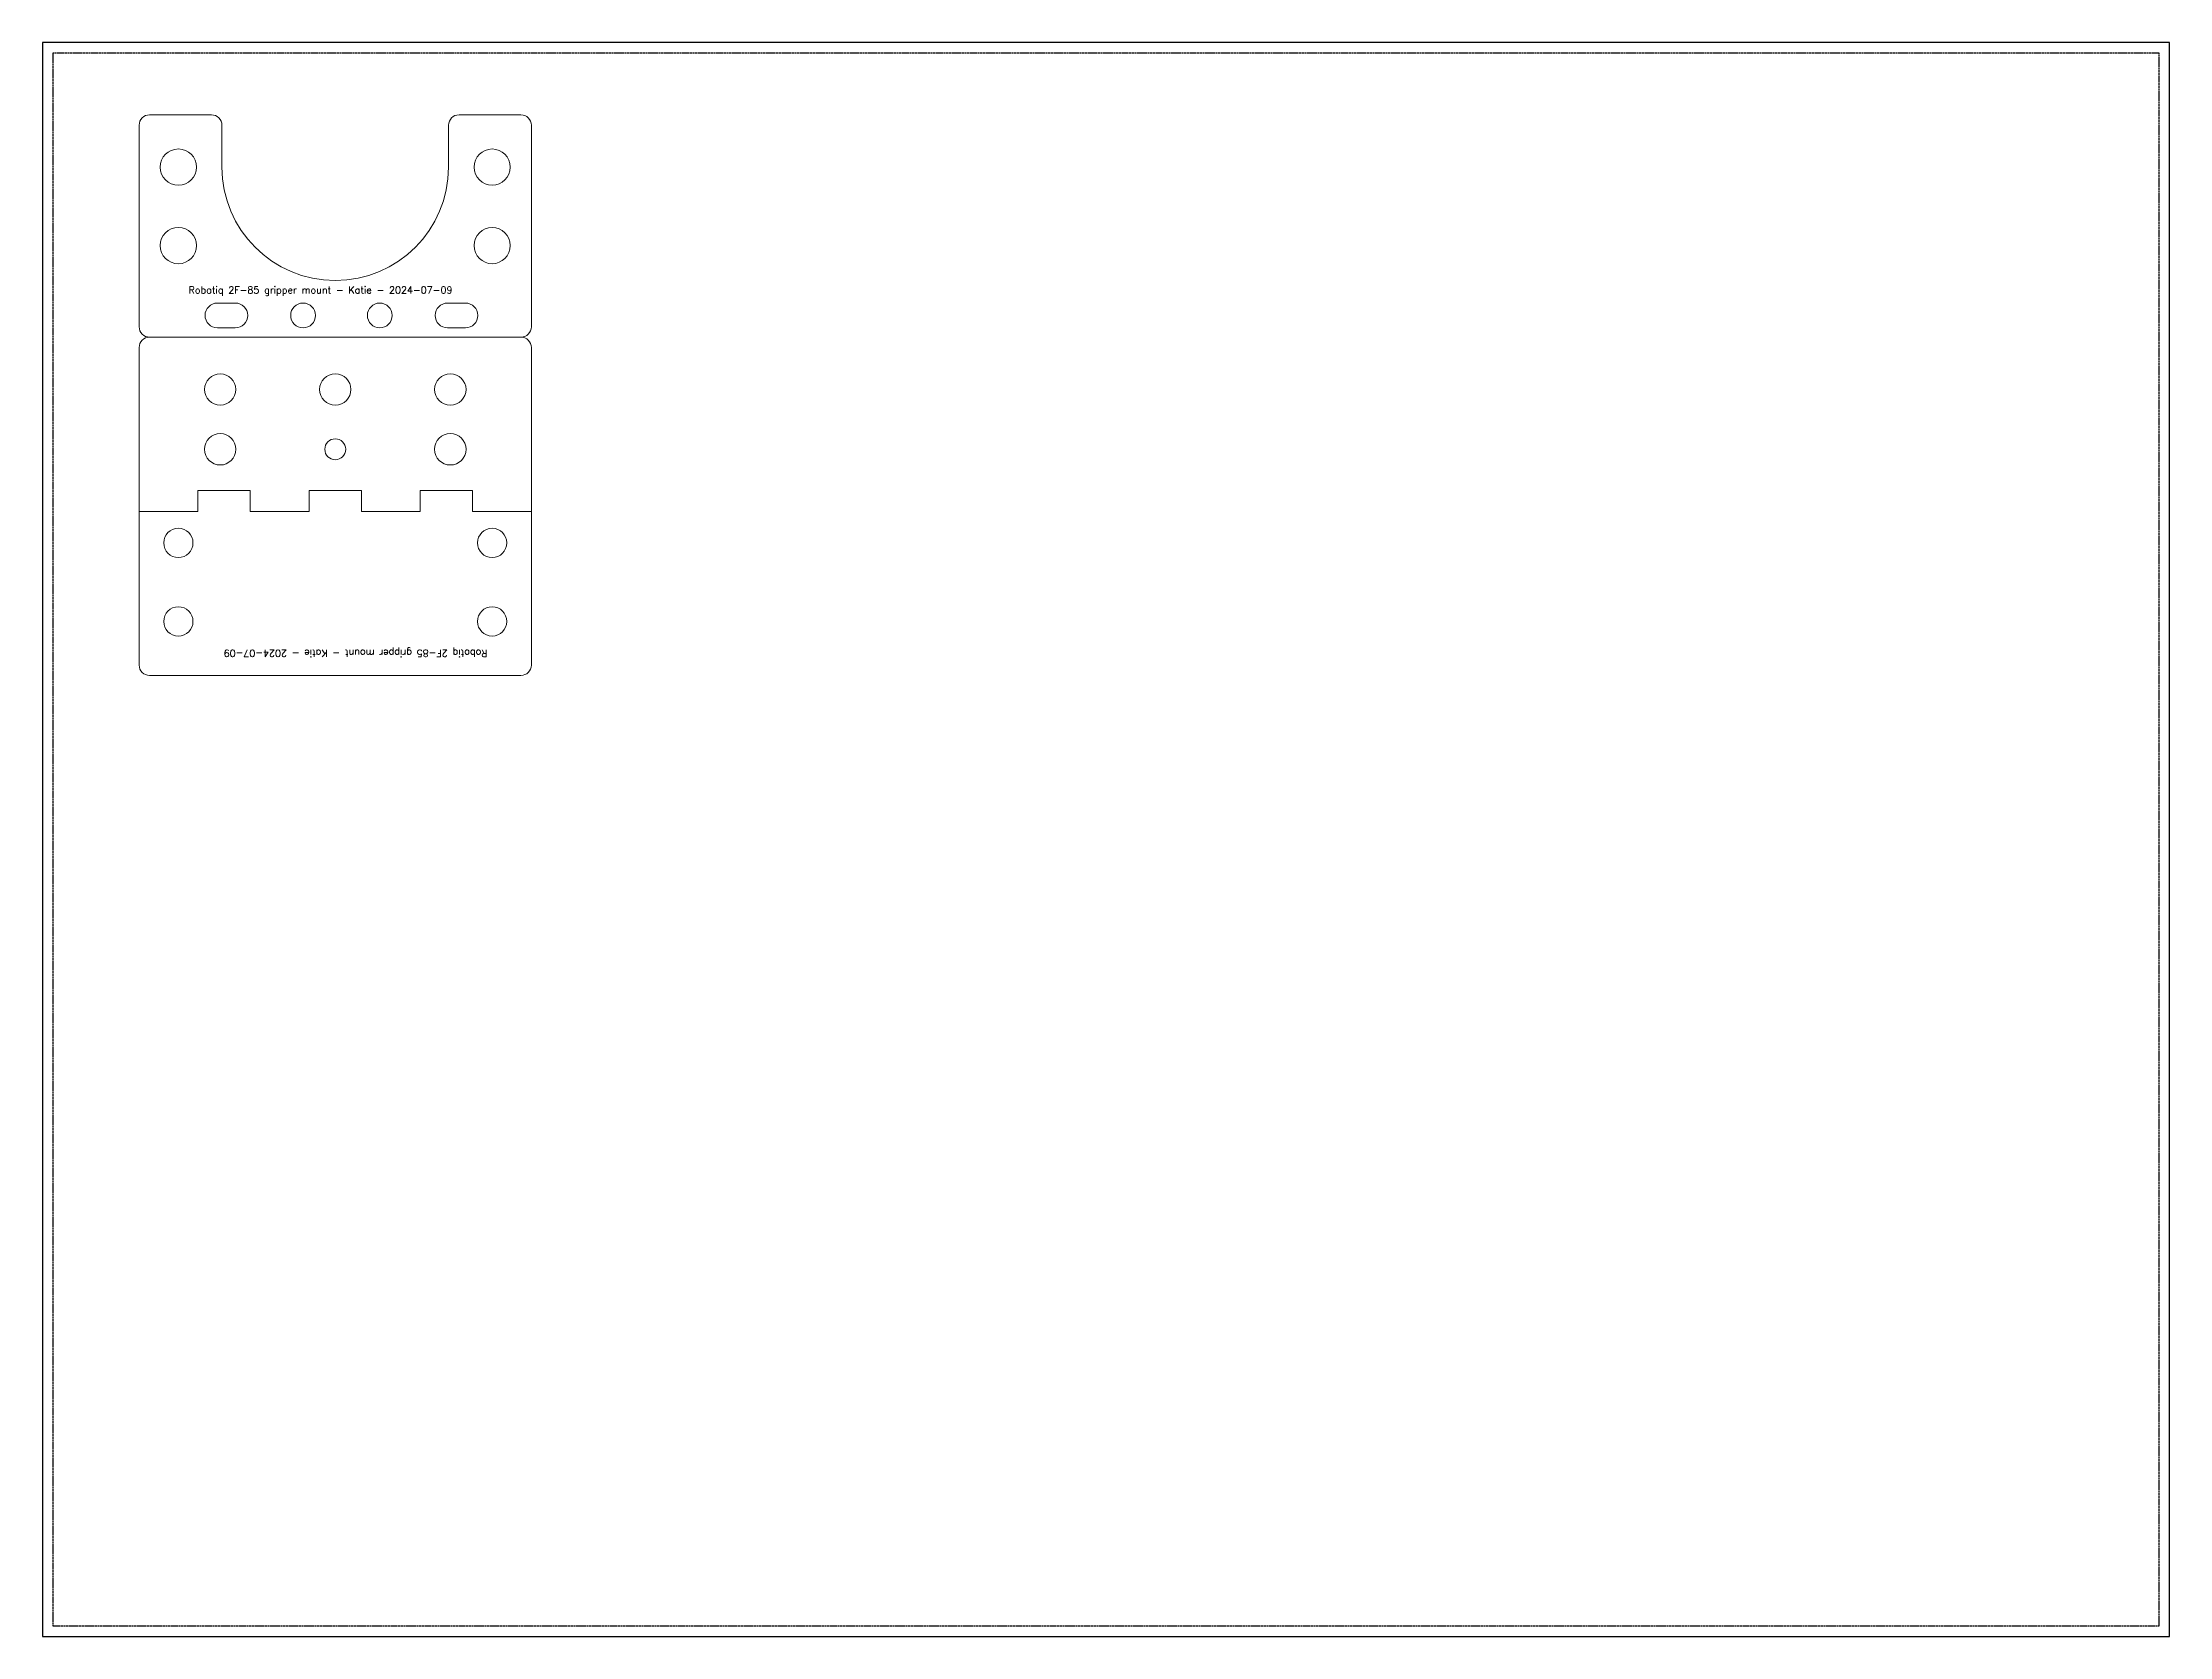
# Model space of a CAD drawing. Header units: millimetres. Extents: x 0 to 610, y 0 to 457.
import ezdxf

# ---------------------------------------------------------------- set-up
doc = ezdxf.new("R2010")
doc.units = ezdxf.units.MM
doc.header["$LTSCALE"] = 0.05
doc.linetypes.add('Dotted', pattern=[15, 12, -3])
doc.layers.get('0').update_dxf_attribs({"plot": 0})
doc.layers.add('CUT', color=1, linetype='Continuous', lineweight=0)
doc.layers.add('ETCH', color=5, linetype='Continuous', lineweight=0)
doc.styles.add('etch', font='simplex.shx', dxfattribs={"height": 1})

msp = doc.modelspace()

# ---------------------------------------------------------------- linework, layer by layer
msp.add_lwpolyline([(0, 0), (610, 0), (610, 457), (0, 457)], close=True)
at = {"linetype": 'Dotted'}
msp.add_lwpolyline([(3, 3), (607, 3), (607, 454), (3, 454)], close=True, dxfattribs=at)
at = {"layer": 'CUT'}
for p, q in [((27.7, 433.28), (27.7, 375.53)), ((48.45, 436.28), (30.7, 436.28)), ((51.45, 421.28), (51.45, 433.28)), ((116.45, 433.28), (116.45, 421.28)), ((137.2, 436.28), (119.45, 436.28)), ((140.2, 375.53), (140.2, 433.28)), ((55.29, 382.31), (50.17, 382.31)), ((121.29, 382.31), (116.17, 382.31)), ((137.2, 372.53), (30.7, 372.53)), ((50.17, 375.2), (55.29, 375.2)), ((116.17, 375.2), (121.29, 375.2)), ((27.7, 369.53), (27.7, 278.53)), ((140.2, 278.53), (140.2, 369.53)), ((59.57, 328.53), (44.57, 328.53)), ((44.57, 328.53), (44.57, 322.53)), ((59.57, 322.53), (59.57, 328.53)), ((76.45, 328.53), (91.45, 328.53)), ((76.45, 328.53), (76.45, 322.53)), ((91.45, 322.53), (91.45, 328.53)), ((108.32, 322.53), (108.32, 328.53)), ((108.32, 328.53), (123.32, 328.53)), ((123.32, 322.53), (123.32, 328.53)), ((27.7, 322.53), (44.57, 322.53)), ((59.57, 322.53), (76.45, 322.53)), ((91.45, 322.53), (108.32, 322.53)), ((140.2, 322.53), (123.32, 322.53)), ((30.7, 275.53), (137.2, 275.53))]:
    msp.add_line(p, q, dxfattribs=at)
for centre, radius in [((38.95, 421.28), 5.2), ((128.95, 421.28), 5.2), ((38.95, 398.78), 5.2), ((128.95, 398.78), 5.2), ((74.73, 378.75, 0), 3.56), ((96.73, 378.75, 0), 3.56), ((50.95, 357.53), 4.5), ((83.95, 357.53), 4.5), ((116.95, 357.53), 4.5), ((50.95, 340.38), 4.5), ((83.95, 340.38), 3), ((116.95, 340.38), 4.5), ((38.95, 313.53), 4.2), ((128.95, 313.53), 4.2), ((38.95, 291.03), 4.2), ((128.95, 291.03), 4.2)]:
    msp.add_circle(centre, radius, dxfattribs=at)
for centre, radius, start, end in [((30.7, 433.28), 3, 90, 180), ((48.45, 433.28), 3, 360, 90), ((119.45, 433.28), 3, 90, 180), ((137.2, 433.28), 3, 0, 90), ((83.95, 421.28), 32.5, 180, 0), ((50.17, 378.75), 3.56, 90, 270), ((55.29, 378.75), 3.56, 270, 90), ((116.17, 378.75), 3.56, 90, 270), ((121.29, 378.75), 3.56, 270, 90), ((30.7, 375.53), 3, 180, 270), ((30.7, 369.53), 3, 90, 180), ((137.2, 375.53), 3, 270, 0), ((137.2, 369.53), 3, 0, 90), ((30.7, 278.53), 3, 180, 270), ((137.2, 278.53), 3, 270, 0)]:
    msp.add_arc(centre, radius, start, end, dxfattribs=at)

# ---------------------------------------------------------------- texts
at = {"layer": 'ETCH', "style": 'etch'}
msp.add_text('Robotiq 2F-85 gripper mount - Katie - 2024-07-09', height=2, dxfattribs=at).set_placement((41.88, 385.09))
msp.add_text('Robotiq 2F-85 gripper mount - Katie - 2024-07-09', height=2, rotation=180, dxfattribs=at).set_placement((127.62, 282.88))

doc.saveas('drawing.dxf')
